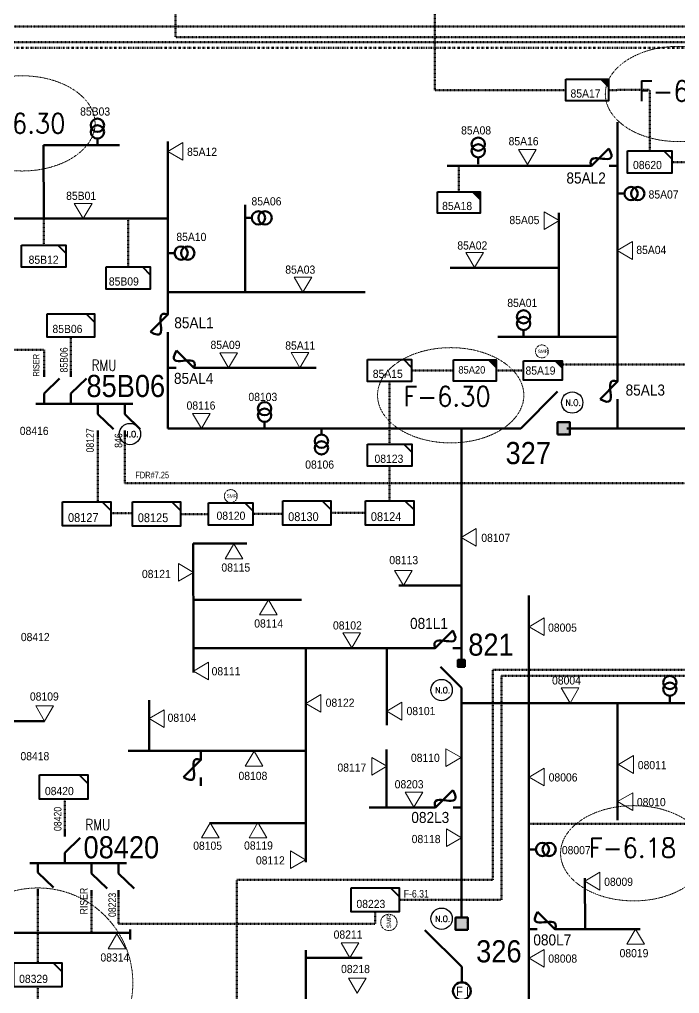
# Model space of a CAD drawing. Header units: metres. Extents: x 65984 to 144644, y -19036 to 23726.
# Drawn here: x 122772.6 to 123070.7, y 20454.6 to 20894.4 of the extents above; entities that cross this region are included whole.
import ezdxf
from ezdxf.enums import TextEntityAlignment as Align

# ---------------------------------------------------------------- set-up
doc = ezdxf.new("R2010")
doc.units = ezdxf.units.M
doc.header["$MEASUREMENT"] = 0
doc.linetypes.add('DGN Style 3', pattern=[0.013877, 0, -0.013877])
doc.linetypes.add('DGN Style 6', pattern=[1.9, 0.7, -0.4, 0, -0.4, 0, -0.4])
doc.layers.get('0').update_dxf_attribs({"color": 95, "lineweight": 40})
for name, color, linetype, lineweight in [('ABS', 7, 'Continuous', 40), ('ABS NUMBER', 112, 'Continuous', 30), ('d_eos', 111, 'Continuous', 40), ('d_eos no', 121, 'Continuous', 40), ('d_fco', 5, 'Continuous', 40), ('d_fco text', 95, 'Continuous', 40), ('d_oh branch', 94, 'Continuous', 40), ('d_switch', 95, 'Continuous', 40), ('d_tf', 1, 'Continuous', 40), ('d_tf no', 6, 'Continuous', 40), ('d_tf_200', 1, 'Continuous', 40), ('d_ug cable', 95, 'Continuous', 40), ('d_unit sub', 7, 'Continuous', 40), ('EARTH FAULT INDICATOR', 95, 'Continuous', 40), ('fedr no', 95, 'Continuous', 40), ('Level 37', 7, 'Continuous', 0), ('O H MAIN FEEDER', 4, 'Continuous', 100), ('SW N O', 114, 'Continuous', 30)]:
    doc.layers.add(name, color=color, linetype=linetype, lineweight=lineweight)
doc.styles.add('NASKHF', font='naskhf.shx', dxfattribs={"height": 8})
doc.styles.add('Style-Andalus', font='andlso.ttf')
doc.styles.add('Style-Arial', font='arial.ttf')
doc.styles.add('Style-ENGINEERING', font='ENGINEERING.shx')
doc.styles.add('Style-msdefault', font='msdefault.shx')
doc.styles.add('Style-STANDARD', font='STANDARD.shx')

# ---------------------------------------------------------------- blocks, each defined once
blk = doc.blocks.new('FUSE01')
at = {"color": 0, "linetype": 'ByBlock', "lineweight": -2}
blk.add_line((0, -17.15), (0, -22.55), dxfattribs=at)
at = {"color": 0, "linetype": 'ByBlock', "lineweight": -2, "flags": 128}
blk.add_lwpolyline([(0, 0.05), (0, -5.75), (-11.2, -16.95)], dxfattribs=at)
at = {"color": 0, "linetype": 'ByBlock', "lineweight": -2}
blk.add_open_spline([(-11.2, -16.95), (3.4, -25.35), (-11.6, -1.35), (0, -5.75)], degree=3, dxfattribs=at)
blk = doc.blocks.new('TFU_67')
at = {"layer": 'd_tf_200', "color": 251, "linetype": 'Continuous', "lineweight": 53}
blk.add_line((0, 10), (0, 0), dxfattribs=at)
for centre in [(0, 30), (0, 20)]:
    blk.add_circle(centre, 10, dxfattribs=at)
blk = doc.blocks.new('TF_8')
at = {"color": 0, "linetype": 'ByBlock', "lineweight": -2}
blk.add_line((6.3, 4.95), (9.9, 1.35), dxfattribs=at)
blk.add_3dface([(-10.1, 4.95), (9.9, 4.95), (9.9, -5.05), (-10.1, -5.05)], dxfattribs=at)
blk = doc.blocks.new('TFU_31')
at = {"layer": 'd_tf_200', "color": 18, "linetype": 'Continuous', "lineweight": 53}
blk.add_line((0, 10), (0, 0), dxfattribs=at)
at = {"layer": 'd_tf_200', "color": 18, "linetype": 'Continuous', "lineweight": 53, "extrusion": (0, 0, -1)}
for centre in [(0, 30), (0, 20)]:
    blk.add_circle(centre, 10, dxfattribs=at)
blk = doc.blocks.new('ABS2_1_1')
at = {"color": 0, "linetype": 'ByBlock', "lineweight": -2, "ltscale": 500}
for q in [(-29900, 43500), (0, 0)]:
    blk.add_line((0, 13600), q, dxfattribs=at)
at = {"color": 0, "linetype": 'ByBlock', "lineweight": -2, "ltscale": 500, "flags": 128}
for points in [[(5000, 43600), (-5000, 43600), (-5000, 53600), (5000, 53600)], [(3791, 49653), (3791, 49653), (3791, 49653)]]:
    blk.add_lwpolyline(points, close=True, dxfattribs=at)
at = {"color": 0, "linetype": 'ByBlock', "lineweight": -2, "ltscale": 500}
for points in [[(5000, 43600), (-5000, 43600), (5000, 53600), (-5000, 53600)], [(3791, 49653), (3791, 49653), (3791, 49653)]]:
    blk.add_solid(points, dxfattribs=at)
blk = doc.blocks.new('TFU_12')
at = {"layer": 'd_tf_200', "color": 5, "linetype": 'Continuous', "lineweight": 53}
blk.add_line((0, 10), (0, 0), dxfattribs=at)
for centre in [(0, 30), (0, 20)]:
    blk.add_circle(centre, 10, dxfattribs=at)
blk = doc.blocks.new('*U908')
at = {"layer": 'EARTH FAULT INDICATOR', "color": 7, "linetype": 'Continuous', "lineweight": 100}
blk.add_circle((0.02, 0.13), 4, dxfattribs=at)
at = {"layer": 'EARTH FAULT INDICATOR', "color": 7, "lineweight": 140, "style": 'Style-Andalus', "width": 0.9}
blk.add_text('F I', height=4.234, dxfattribs=at).set_placement((-2.61, 2.11), align=Align.TOP_LEFT)
blk = doc.blocks.new('exist.us-1000kva')
at = {"color": 0, "linetype": 'ByBlock', "lineweight": -2, "flags": 128}
blk.add_lwpolyline([(39.99, 12.92), (32.8, 20), (40, 20)], close=True, dxfattribs=at)
at = {"color": 0, "linetype": 'ByBlock', "lineweight": -2, "extrusion": (0, 0, -1)}
blk.add_solid([(-39.99, 12.92), (-32.8, 20), (-40, 20)], dxfattribs=at)
at = {"color": 0, "linetype": 'ByBlock', "lineweight": -2, "xscale": 2, "yscale": 2}
blk.add_blockref('TF_8', (20.2, 10.1), dxfattribs=at)
blk = doc.blocks.new('*U935')
at = {"layer": 'SW N O', "color": 5}
blk.add_circle((0, 0), 16.8, dxfattribs=at)
at = {"layer": 'SW N O', "color": 5, "style": 'Style-STANDARD'}
blk.add_text('N.O.', height=9.6, dxfattribs=at).set_placement((1.7, -0.2), align=Align.MIDDLE_CENTER)
blk = doc.blocks.new('*U974')
at = {"layer": 'SW N O', "color": 3, "ltscale": 0.498271}
blk.add_circle((0, 0), 16.8, dxfattribs=at)
at = {"layer": 'SW N O', "color": 3, "style": 'Style-STANDARD'}
blk.add_text('N.O.', height=9.6, dxfattribs=at).set_placement((1.7, -0.2), align=Align.MIDDLE_CENTER)
blk = doc.blocks.new('*U894')
at = {"layer": 'SW N O', "color": 7}
blk.add_circle((0, 0), 16.8, dxfattribs=at)
at = {"layer": 'SW N O', "color": 7, "style": 'Style-STANDARD'}
blk.add_text('N.O.', height=9.6, dxfattribs=at).set_placement((1.7, -0.2), align=Align.MIDDLE_CENTER)
blk = doc.blocks.new('*U969')
at = {"layer": 'SW N O', "color": 3, "ltscale": 0.426762}
blk.add_circle((0, 0), 16.8, dxfattribs=at)
at = {"layer": 'SW N O', "color": 3, "style": 'Style-STANDARD'}
blk.add_text('N.O.', height=9.6, dxfattribs=at).set_placement((1.7, -0.2), align=Align.MIDDLE_CENTER)
blk = doc.blocks.new('TRA1_433')
at = {"layer": 'd_tf', "color": 6, "linetype": 'Continuous', "lineweight": 0, "ltscale": 0.000374116, "flags": 128}
blk.add_lwpolyline([(10, -17), (0, 0), (-10, -17)], close=True, dxfattribs=at)
blk = doc.blocks.new('TRA1_432')
at = {"layer": 'd_tf', "color": 6, "linetype": 'Continuous', "lineweight": 0, "ltscale": 0.000374116, "xscale": 1.000046564039523, "yscale": 1.000046564039523, "zscale": 1.000046564039523, "rotation": 180}
blk.add_blockref('TRA1_433', (0, 0), dxfattribs=at)
blk = doc.blocks.new('TRA1_441')
at = {"layer": 'd_tf', "color": 18, "linetype": 'Continuous', "lineweight": 0, "ltscale": 0.000374116, "flags": 128}
blk.add_lwpolyline([(10, -17), (0, 0), (-10, -17)], close=True, dxfattribs=at)
blk = doc.blocks.new('TRA1_440')
at = {"layer": 'd_tf', "color": 18, "linetype": 'Continuous', "lineweight": 0, "ltscale": 0.000374116, "xscale": 1.000046564039523, "yscale": 1.000046564039523, "zscale": 1.000046564039523, "rotation": 180}
blk.add_blockref('TRA1_441', (0, 0), dxfattribs=at)
blk = doc.blocks.new('TRA1_445')
at = {"layer": 'd_tf', "color": 7, "linetype": 'Continuous', "lineweight": 0, "ltscale": 0.000374116, "flags": 128}
blk.add_lwpolyline([(9.9, -17), (-0.1, 0), (-10.1, -17)], close=True, dxfattribs=at)
blk = doc.blocks.new('TRA1_444')
at = {"layer": 'd_tf', "color": 7, "linetype": 'Continuous', "lineweight": 0, "ltscale": 0.000374116, "xscale": 1.000046564039523, "yscale": 1.000046564039523, "zscale": 1.000046564039523, "rotation": 180}
blk.add_blockref('TRA1_445', (0, 0), dxfattribs=at)
blk = doc.blocks.new('TRA1_447')
at = {"layer": 'd_tf', "color": 5, "linetype": 'Continuous', "lineweight": 0, "ltscale": 0.000374116, "flags": 128}
blk.add_lwpolyline([(10, -17), (0, 0), (-10, -17)], close=True, dxfattribs=at)
blk = doc.blocks.new('TRA1_446')
at = {"layer": 'd_tf', "color": 5, "linetype": 'Continuous', "lineweight": 0, "ltscale": 0.000374116, "xscale": 1.000046564039523, "yscale": 1.000046564039523, "zscale": 1.000046564039523, "rotation": 180}
blk.add_blockref('TRA1_447', (0, 0), dxfattribs=at)
blk = doc.blocks.new('TRA1_449')
at = {"layer": 'd_tf', "color": 5, "linetype": 'Continuous', "lineweight": 0, "ltscale": 0.000374116, "extrusion": (0, 0, -1), "flags": 128}
blk.add_lwpolyline([(-10, -17), (0, 0), (10, -17)], close=True, dxfattribs=at)
blk = doc.blocks.new('TRA1_448')
at = {"layer": 'd_tf', "color": 5, "linetype": 'Continuous', "lineweight": 0, "ltscale": 0.000374116, "xscale": 1.000046564039525, "yscale": 1.000046564039525, "zscale": 1.000046564039525, "rotation": 180}
blk.add_blockref('TRA1_449', (0, 0), dxfattribs=at)
blk = doc.blocks.new('TRA1_451')
at = {"layer": 'd_tf', "color": 5, "linetype": 'Continuous', "lineweight": 0, "ltscale": 0.000374116, "flags": 128}
blk.add_lwpolyline([(10, -17), (0, 0), (-10, -17)], close=True, dxfattribs=at)
blk = doc.blocks.new('TRA1_450')
at = {"layer": 'd_tf', "color": 5, "linetype": 'Continuous', "lineweight": 0, "ltscale": 0.000374116, "xscale": 1.000046564039523, "yscale": 1.000046564039523, "zscale": 1.000046564039523, "rotation": 180}
blk.add_blockref('TRA1_451', (0, 0), dxfattribs=at)
blk = doc.blocks.new('TRA1_453')
at = {"layer": 'd_tf', "color": 5, "linetype": 'Continuous', "lineweight": 0, "ltscale": 0.000378492, "flags": 128}
blk.add_lwpolyline([(10, -17), (0, 0), (-10, -17)], close=True, dxfattribs=at)
blk = doc.blocks.new('TRA1_452')
at = {"layer": 'd_tf', "color": 5, "linetype": 'Continuous', "lineweight": 0, "ltscale": 0.000378492, "xscale": 1.000046564039524, "yscale": 1.000046564039524, "zscale": 1.000046564039524, "rotation": 180}
blk.add_blockref('TRA1_453', (0, 0), dxfattribs=at)
blk = doc.blocks.new('*U2007')
at = {"layer": 'd_unit sub', "color": 5, "linetype": 'Continuous', "lineweight": 40, "flags": 128}
blk.add_lwpolyline([(6.41, 5), (10.01, 5), (10.01, 1.4)], close=True, dxfattribs=at)
at = {"layer": 'd_unit sub', "color": 5, "linetype": 'Continuous', "lineweight": 40, "xscale": 0.999671859597321, "yscale": 0.999671859597321, "zscale": 0.2499179648993302, "rotation": 359.9999999999999}
blk.add_blockref('TF_8', (0.11, 0.05), dxfattribs=at)
blk = doc.blocks.new('TRA1_503')
at = {"layer": 'd_tf', "color": 251, "linetype": 'Continuous', "lineweight": 0, "ltscale": 0.000355616, "flags": 128}
blk.add_lwpolyline([(10, -17), (0, 0), (-10, -17)], close=True, dxfattribs=at)
blk = doc.blocks.new('TRA1_502')
at = {"layer": 'd_tf', "color": 251, "linetype": 'Continuous', "lineweight": 0, "ltscale": 0.000355616, "xscale": 1.000046564039523, "yscale": 1.000046564039523, "zscale": 1.000046564039523, "rotation": 180}
blk.add_blockref('TRA1_503', (0, 0), dxfattribs=at)
blk = doc.blocks.new('*U2062')
at = {"layer": 'd_unit sub', "color": 6, "linetype": 'Continuous', "lineweight": 40, "flags": 128}
blk.add_lwpolyline([(6.41, 5), (10.01, 5), (10.01, 1.4)], close=True, dxfattribs=at)
at = {"layer": 'd_unit sub', "color": 6, "linetype": 'Continuous', "lineweight": 40, "xscale": 0.9996718595973209, "yscale": 0.9996718595973209, "zscale": 0.2295739938627967, "rotation": 359.9999999999999}
blk.add_blockref('TF_8', (0.11, 0.05), dxfattribs=at)
blk = doc.blocks.new('*U2167')
at = {"layer": 'd_unit sub', "color": 5, "linetype": 'Continuous', "lineweight": 40, "flags": 128}
blk.add_lwpolyline([(6.41, 5), (10.01, 5), (10.01, 1.4)], close=True, dxfattribs=at)
at = {"layer": 'd_unit sub', "color": 5, "linetype": 'Continuous', "lineweight": 40, "xscale": 0.9996718595973209, "yscale": 0.9996718595973209, "zscale": 0.2295739938627967, "rotation": 359.9999999999999}
blk.add_blockref('TF_8', (0.11, 0.05), dxfattribs=at)

msp = doc.modelspace()

# ---------------------------------------------------------------- linework, layer by layer
at = {"layer": 'd_eos', "color": 5, "linetype": 'Continuous', "lineweight": 211, "ltscale": 0.638341}
for p, q in [((122783.71, 20732.97), (122783.71, 20735.79)), ((122795.85, 20732.97), (122795.85, 20735.79)), ((122783.71, 20725.52), (122790.71, 20732.32)), ((122795.85, 20725.52), (122802.86, 20732.32)), ((122783.71, 20720.87), (122783.71, 20725.52)), ((122795.85, 20720.87), (122795.85, 20725.52)), ((122823.73, 20720.88), (122780.06, 20720.87))]:
    msp.add_line(p, q, dxfattribs=at)
at = {"layer": 'd_eos', "color": 7, "linetype": 'Continuous', "lineweight": 211, "ltscale": 0.638341}
for p, q in [((122808, 20720.88), (122808, 20716.23)), ((122820.14, 20720.88), (122820.14, 20716.23)), ((122808, 20716.23), (122815, 20709.43)), ((122820.14, 20716.23), (122827.14, 20709.43)), ((122808, 20708.78), (122808, 20705.96)), ((122820.14, 20708.78), (122820.14, 20705.96))]:
    msp.add_line(p, q, dxfattribs=at)
at = {"layer": 'd_eos', "color": 6, "linetype": 'Continuous', "lineweight": 211, "ltscale": 0.638341}
for p, q in [((122793.04, 20525.49), (122793.04, 20528.31)), ((122793.04, 20518.04), (122800.04, 20524.84)), ((122793.04, 20513.39), (122793.04, 20518.04)), ((122820.92, 20513.4), (122777.24, 20513.39)), ((122780.89, 20513.91), (122780.89, 20509.26)), ((122805.18, 20513.4), (122805.18, 20508.75)), ((122817.33, 20513.4), (122817.33, 20508.75)), ((122780.89, 20509.26), (122787.9, 20502.46)), ((122805.18, 20508.75), (122812.19, 20501.95)), ((122817.33, 20508.75), (122824.33, 20501.95)), ((122780.89, 20501.81), (122780.89, 20498.99)), ((122805.18, 20501.3), (122805.18, 20498.48)), ((122817.33, 20501.3), (122817.33, 20498.48))]:
    msp.add_line(p, q, dxfattribs=at)
at = {"layer": 'd_oh branch', "color": 251, "linetype": 'Continuous', "lineweight": 100}
for p, q in [((123042.65, 20734.92), (123042.62, 20848.08)), ((123026.81, 20828.37), (122965.76, 20828.37)), ((123016.16, 20751.08), (123016.16, 20807.03)), ((123016.14, 20782.3), (122967.06, 20782.3)), ((123042.65, 20751.09), (122988.65, 20751.09)), ((123042.65, 20719.1), (123042.65, 20709.77))]:
    msp.add_line(p, q, dxfattribs=at)
at = {"layer": 'd_oh branch', "color": 5, "linetype": 'Continuous', "lineweight": 100}
for p, q in [((122839.58, 20804.49), (122839.58, 20839.24)), ((122783.53, 20804.38), (122783.51, 20837.61)), ((122783.51, 20837.61), (122817.82, 20837.61)), ((122874.49, 20771.29), (122874.49, 20810.73)), ((122839.62, 20771.29), (122928.78, 20771.29)), ((122851.67, 20737.1), (122906.54, 20737.13)), ((122839.66, 20709.67), (122972.14, 20709.67)), ((122851.13, 20610.54), (122851.1, 20657.83)), ((122851.1, 20657.83), (122875.29, 20657.83)), ((122972.1, 20638.85), (122943.86, 20638.85)), ((122851.13, 20632.33), (122899.97, 20632.38)), ((122956.32, 20610.59), (122851.13, 20610.56)), ((122851.13, 20610.54), (122851.13, 20599.57)), ((122901.94, 20610.69), (122901.94, 20513.96)), ((122938.47, 20610.39), (122938.49, 20575.75)), ((122831.18, 20586.98), (122831.18, 20564.1)), ((122901.95, 20564.18), (122821.67, 20564.13)), ((122901.95, 20531.55), (122858.42, 20531.55))]:
    msp.add_line(p, q, dxfattribs=at)
at = {"layer": 'd_oh branch', "color": 18, "linetype": 'Continuous', "lineweight": 100}
for p, q in [((123002.63, 20634.32), (123002.63, 20585.72)), ((123123.42, 20585.72), (123016.42, 20585.72)), ((123042.69, 20585.77), (123042.71, 20532.81)), ((122938.35, 20538.6), (122938.34, 20564.81)), ((122959.19, 20538.62), (122930.5, 20538.6)), ((123002.63, 20527.93), (123002.63, 20305.9)), ((123027.99, 20483.62), (123027.96, 20506.66)), ((123016.45, 20483.61), (123052.94, 20483.64))]:
    msp.add_line(p, q, dxfattribs=at)
at = {"layer": 'd_oh branch', "color": 6, "linetype": 'Continuous', "lineweight": 100}
msp.add_line((122764.12, 20577.6), (122783.96, 20577.61), dxfattribs=at)
at = {"layer": 'd_oh branch', "color": 7, "linetype": 'Continuous', "lineweight": 100}
for p, q in [((122901.94, 20474.09), (122901.94, 20369.38)), ((122901.94, 20470.65), (122927.35, 20470.65))]:
    msp.add_line(p, q, dxfattribs=at)
at = {"layer": 'd_ug cable', "color": 191, "linetype": 'DGN Style 3', "lineweight": 100}
msp.add_line((123067.21, 20830.02), (123082.1, 20830.02), dxfattribs=at)
at = {"layer": 'd_ug cable', "color": 251, "linetype": 'DGN Style 3', "lineweight": 100}
msp.add_line((122970.98, 20828.37), (122970.98, 20816.62), dxfattribs=at)
at = {"layer": 'd_ug cable', "color": 5, "linetype": 'DGN Style 3', "lineweight": 100}
for p, q in [((122783.54, 20792.51), (122783.53, 20804.38)), ((122821.69, 20782.66), (122821.68, 20804.5)), ((122795.85, 20735.79), (122795.85, 20750.87)), ((122949.71, 20735.88), (122968.54, 20735.88)), ((123000.28, 20735.87), (122987.9, 20735.88)), ((122939.73, 20702.63), (122939.71, 20730.88)), ((122808, 20705.96), (122808, 20676.59)), ((122939.73, 20677), (122939.72, 20692.63)), ((122823.61, 20671.54), (122814.15, 20671.54)), ((122928.84, 20671.56), (122913.27, 20671.56)), ((122857.93, 20671.1), (122845.37, 20671.1))]:
    msp.add_line(p, q, dxfattribs=at)
at = {"layer": 'd_ug cable', "color": 6, "linetype": 'DGN Style 3', "lineweight": 100}
for p, q in [((122793.04, 20528.31), (122793.04, 20542.39)), ((122780.89, 20498.99), (122780.89, 20468.46)), ((122805.18, 20498.48), (122805.18, 20482.02)), ((122780.89, 20457.58), (122780.89, 20443.76))]:
    msp.add_line(p, q, dxfattribs=at)
at = {"layer": 'd_ug cable', "color": 191, "linetype": 'DGN Style 3', "lineweight": 106, "flags": 128}
msp.add_lwpolyline([(122843, 20977.07), (122843, 20886.44), (123313.93, 20886.44), (123313.93, 20785.95), (123366.35, 20785.95), (123366.35, 20690.87)], dxfattribs=at)
at = {"layer": 'd_ug cable', "color": 57, "linetype": 'DGN Style 3', "lineweight": 106, "true_color": 0x7d8a21, "flags": 128}
msp.add_lwpolyline([(122567.55, 20936.85), (122626.04, 20936.85), (122626.04, 20884.12), (123227.81, 20884.12), (123227.81, 20861.61)], dxfattribs=at)
at = {"layer": 'd_ug cable', "color": 191, "linetype": 'DGN Style 3', "lineweight": 100, "flags": 128}
for points in [[(122960.12, 20925.17), (122960.14, 20862.55), (123019.27, 20862.55)], [(123057.21, 20835.02), (123057.21, 20862.56), (123038.64, 20862.55)]]:
    msp.add_lwpolyline(points, dxfattribs=at)
at = {"layer": 'd_ug cable', "color": 251, "linetype": 'DGN Style 3', "lineweight": 106, "flags": 128}
msp.add_lwpolyline([(123427.66, 20857.89), (123396.09, 20857.89), (123396.09, 20891.19), (122622.69, 20891.19), (122622.69, 20523.48), (122578.11, 20523.48)], dxfattribs=at)
at = {"layer": 'd_ug cable', "color": 30, "linetype": 'DGN Style 6', "lineweight": 140, "flags": 128}
msp.add_lwpolyline([(123252.93, 20850.13), (123252.93, 20881.56), (122561.12, 20881.56), (122561.12, 20868.11)], dxfattribs=at)
at = {"layer": 'd_ug cable', "color": 7, "linetype": 'DGN Style 3', "lineweight": 100, "flags": 128}
msp.add_lwpolyline([(122870.82, 20447.7), (122870.82, 20505.92), (122986.43, 20505.92), (122986.43, 20600.69), (123192.05, 20600.69), (123192.05, 20772.44), (123192.06, 20772.44), (123192.06, 20772.7), (123545.37, 20772.7), (123545.37, 20815.77), (123641.6, 20815.77), (123641.6, 20877.57)], dxfattribs=at)
at = {"layer": 'd_ug cable', "color": 5, "linetype": 'DGN Style 3', "lineweight": 100, "flags": 128}
for points in [[(123017.7, 20738.68), (123195.95, 20738.42), (123195.95, 20769.92), (123376.06, 20769.92), (123376.06, 20769.92), (123649.51, 20769.92), (123649.51, 20777.41)], [(122746.95, 20745.19), (122783.71, 20745.22), (122783.71, 20735.79)], [(122820.14, 20705.96), (122820.14, 20685.06), (123172.2, 20685.06), (123172.2, 20693.74), (123444.98, 20693.74), (123444.98, 20686.14)], [(122891.51, 20671.12), (122877.93, 20671.1)]]:
    msp.add_lwpolyline(points, dxfattribs=at)
at = {"layer": 'd_ug cable', "color": 6, "linetype": 'DGN Style 3', "lineweight": 100, "flags": 128}
for points in [[(122944.1, 20496.84), (122990.27, 20496.84), (122990.27, 20598.03), (123211.27, 20598.03), (123211.27, 20730.87), (123211.27, 20730.87), (123211.27, 20763.35), (123692.55, 20763.35), (123692.55, 20776.77)], [(122817.33, 20498.61), (122817.33, 20486.05), (122933.22, 20486.05), (122933.22, 20491.4)]]:
    msp.add_lwpolyline(points, dxfattribs=at)
at = {"layer": 'd_ug cable', "color": 18, "linetype": 'DGN Style 3', "lineweight": 100, "flags": 128}
msp.add_lwpolyline([(123081.6, 20513.71), (123081.6, 20531.17), (123002.63, 20531.17)], dxfattribs=at)
at = {"layer": 'd_ug cable', "color": 1, "linetype": 'DGN Style 3', "lineweight": 13}
for centre in [(123008.52, 20744.52), (122868.04, 20679.19)]:
    msp.add_circle(centre, 2.92, dxfattribs=at)
at = {"layer": 'd_ug cable', "color": 2, "linetype": 'DGN Style 3', "lineweight": 13}
for centre, radius in [((122780.89, 20459.35), 42.9), ((122939.41, 20486.67), 3.69)]:
    msp.add_circle(centre, radius, dxfattribs=at)
at = {"layer": 'fedr no', "color": 82, "linetype": 'DGN Style 3', "lineweight": 13, "true_color": 0x1dc70e}
for centre in [(123070.18, 20860.76), (122967.33, 20724.71), (123049.98, 20517.91)]:
    msp.add_ellipse(centre, major_axis=(33.02, 0), ratio=0.651175, dxfattribs=at)
at = {"layer": 'fedr no', "color": 5, "linetype": 'DGN Style 3', "lineweight": 13}
msp.add_ellipse((122773.71, 20847.47), major_axis=(33.02, 0), ratio=0.651175, dxfattribs=at)
at = {"layer": 'O H MAIN FEEDER', "color": 5, "lineweight": 211, "ltscale": 0.426762}
for p, q in [((122772.85, 20804.5), (122839.58, 20804.51)), ((122839.59, 20765.26), (122839.58, 20804.51)), ((122839.66, 20709.67), (122839.62, 20749.42)), ((122972.14, 20709.76), (122993.24, 20709.76)), ((122972.14, 20605.25), (122972.14, 20709.76))]:
    msp.add_line(p, q, dxfattribs=at)
at = {"layer": 'O H MAIN FEEDER', "color": 251, "lineweight": 211, "ltscale": 0.426762}
msp.add_line((123019.82, 20709.76), (123120.83, 20709.76), dxfattribs=at)
at = {"layer": 'O H MAIN FEEDER', "color": 18, "lineweight": 211, "ltscale": 0.426762}
for p, q in [((122972.14, 20488.85), (122972.14, 20588.33)), ((123016.42, 20585.72), (122972.14, 20585.72)), ((123002.63, 20585.72), (123002.63, 20527.93))]:
    msp.add_line(p, q, dxfattribs=at)
at = {"layer": 'O H MAIN FEEDER', "color": 6, "lineweight": 158, "ltscale": 0.819941}
msp.add_line((122822.55, 20479), (122822.55, 20483.45), dxfattribs=at)
at = {"layer": 'O H MAIN FEEDER', "color": 6, "lineweight": 211, "ltscale": 0.426762}
msp.add_line((122649.61, 20482.02), (122822.55, 20482.02), dxfattribs=at)

# ---------------------------------------------------------------- block references
at = {"layer": 'ABS', "color": 191, "linetype": 'Continuous', "lineweight": 211, "ltscale": 0.829472, "xscale": 0.000555747191877611, "yscale": 0.000555747191877611, "zscale": 0.0003680335276451397, "rotation": 269.9999999999997}
msp.add_blockref('ABS2_1_1', (122991.4, 20709.76), dxfattribs=at)
at = {"layer": 'ABS', "color": 5, "linetype": 'Continuous', "lineweight": 211, "ltscale": 0.590464, "xscale": 0.0003155434950500289, "yscale": 0.0003155434950500289, "zscale": 0.0003680335276451397, "rotation": 359.9999999999998}
msp.add_blockref('ABS2_1_1', (122972.14, 20588.33), dxfattribs=at)
at = {"layer": 'ABS', "color": 7, "linetype": 'Continuous', "lineweight": 211, "ltscale": 0.829472, "xscale": 0.000555747191877611, "yscale": 0.000555747191877611, "zscale": 0.0003680335276451397, "rotation": 359.9999999999998}
msp.add_blockref('ABS2_1_1', (122972.29, 20459.07), dxfattribs=at)
at = {"layer": 'd_fco', "color": 251, "linetype": 'Continuous', "lineweight": 100, "xscale": 0.7, "zscale": 0.2499179648993302}
for p, yscale, rotation in [((123026.84, 20828.37), -0.7, 270), ((123042.65, 20734.89), 0.7, 359.9999999999999)]:
    msp.add_blockref('FUSE01', p, dxfattribs=dict(at, yscale=yscale, rotation=rotation))
at = {"layer": 'd_fco', "color": 5, "linetype": 'Continuous', "lineweight": 100, "xscale": 0.7, "zscale": 0.2499179648993302}
for p, yscale, rotation in [((122772.82, 20804.5), 0.7, 269.9999999999999), ((122839.62, 20765.21), 0.7, 359.9999999999999), ((122855.42, 20737.11), 0.7, 269.9999999999999), ((122956.36, 20610.59), -0.7, 270)]:
    msp.add_blockref('FUSE01', p, dxfattribs=dict(at, yscale=yscale, rotation=rotation))
at = {"layer": 'd_fco', "color": 5, "linetype": 'Continuous', "lineweight": 100, "xscale": 0.7, "yscale": 0.7, "zscale": 0.1737268072174124}
msp.add_blockref('FUSE01', (122854.51, 20564.12), dxfattribs=at)
at = {"layer": 'd_fco', "color": 18, "linetype": 'Continuous', "lineweight": 100, "xscale": 0.7, "zscale": 0.2499179648993302}
for p, yscale, rotation in [((122956.43, 20538.63), -0.7, 270), ((123018.42, 20483.6), 0.7, 269.9999999999999)]:
    msp.add_blockref('FUSE01', p, dxfattribs=dict(at, yscale=yscale, rotation=rotation))
at = {"layer": 'd_tf', "color": 5, "linetype": 'Continuous', "lineweight": 0, "ltscale": 0.000374116, "xscale": 0.4, "yscale": 0.4, "zscale": 0.4}
for name, p, rotation in [('TRA1_450', (122839.55, 20834.81), 270), ('TRA1_450', (122801.36, 20804.46), 359.9999999999999), ('TRA1_450', (122867.03, 20737.12), 359.9999999999999), ('TRA1_450', (122899.23, 20737.15), 359.9999999999999), ('TRA1_446', (122972.1, 20660.55), 270), ('TRA1_446', (122869.43, 20657.63), 180), ('TRA1_450', (122851.21, 20644.73), 89.99999999999997), ('TRA1_446', (122945.96, 20638.85), 359.9999999999999), ('TRA1_446', (122885.02, 20632.36), 180), ('TRA1_446', (122922.62, 20610.62), 359.9999999999999), ('TRA1_446', (122851.18, 20600.19), 270), ('TRA1_446', (122901.95, 20585.58), 270), ('TRA1_446', (122938.54, 20582.08), 270), ('TRA1_446', (122831.16, 20578.74), 270), ('TRA1_446', (122878.55, 20564), 180), ('TRA1_446', (122880.27, 20531.75), 180), ('TRA1_450', (122901.77, 20514.99), 89.99999999999997)]:
    msp.add_blockref(name, p, dxfattribs=dict(at, rotation=rotation))
at = {"layer": 'd_tf', "color": 251, "linetype": 'Continuous', "lineweight": 0, "ltscale": 0.000355616, "xscale": 0.4, "yscale": 0.4, "zscale": 0.4}
for p, rotation in [((123001.98, 20828.87), 359.9999999999999), ((123042.58, 20790.09), 270), ((122978.12, 20782.34), 359.9999999999999)]:
    msp.add_blockref('TRA1_502', p, dxfattribs=dict(at, rotation=rotation))
at = {"layer": 'd_tf', "color": 251, "linetype": 'Continuous', "lineweight": 0, "ltscale": 0.000355616, "extrusion": (0, 0, -1), "xscale": 0.4, "yscale": 0.4, "zscale": 0.4, "rotation": 270}
msp.add_blockref('TRA1_502', (-123016.36, 20803.59), dxfattribs=at)
at = {"layer": 'd_tf', "color": 5, "linetype": 'Continuous', "lineweight": 0, "ltscale": 0.000378492, "xscale": 0.4, "yscale": 0.4, "zscale": 0.4, "rotation": 359.9999999999999}
msp.add_blockref('TRA1_452', (122900.61, 20771.27), dxfattribs=at)
at = {"layer": 'd_tf', "color": 5, "linetype": 'Continuous', "lineweight": 0, "ltscale": 0.000374116, "extrusion": (0, 0, -1), "xscale": 0.4, "yscale": 0.4, "zscale": 0.4}
msp.add_blockref('TRA1_450', (-122854.79, 20709.72), dxfattribs=at)
at = {"layer": 'd_tf', "color": 18, "linetype": 'Continuous', "lineweight": 0, "ltscale": 0.000374116, "xscale": 0.4, "yscale": 0.4, "zscale": 0.4}
for p, rotation in [((123002.74, 20620.21), 270), ((123021.24, 20585.74), 359.9999999999999), ((122972, 20561.12), 89.99999999999997), ((123043.06, 20557.99), 270), ((122938.48, 20557.18), 89.99999999999997), ((123002.72, 20552.34), 270), ((122950.73, 20538.68), 359.9999999999999), ((122972.22, 20524.92), 89.99999999999997), ((123027.95, 20505.31), 270), ((123050.8, 20483.65), 180), ((123002.72, 20470.47), 270)]:
    msp.add_blockref('TRA1_440', p, dxfattribs=dict(at, rotation=rotation))
at = {"layer": 'd_tf', "color": 6, "linetype": 'Continuous', "lineweight": 0, "ltscale": 0.000374116, "xscale": 0.4, "yscale": 0.4, "zscale": 0.4}
for p, rotation in [((122783.94, 20577.61), 359.9999999999999), ((122816.61, 20481.54), 180)]:
    msp.add_blockref('TRA1_432', p, dxfattribs=dict(at, rotation=rotation))
at = {"layer": 'd_tf', "color": 18, "linetype": 'Continuous', "lineweight": 0, "ltscale": 0.000374116, "extrusion": (0, 0, -1), "xscale": 0.4, "yscale": 0.4, "zscale": 0.4, "rotation": 90.0000000000001}
msp.add_blockref('TRA1_440', (-123042.73, 20541.22), dxfattribs=at)
at = {"layer": 'd_tf', "color": 5, "linetype": 'Continuous', "lineweight": 0, "ltscale": 0.000374116, "extrusion": (0, 0, -1), "xscale": 0.4000000000000001, "yscale": 0.4000000000000001, "zscale": 0.4000000000000001, "rotation": 179.922}
msp.add_blockref('TRA1_448', (-122858.79, 20531.62), dxfattribs=at)
at = {"layer": 'd_tf', "color": 7, "linetype": 'Continuous', "lineweight": 0, "ltscale": 0.000374116, "extrusion": (0, 0, -1), "xscale": 0.4, "yscale": 0.4, "zscale": 0.4}
msp.add_blockref('TRA1_444', (-122921.89, 20470.66), dxfattribs=at)
at = {"layer": 'd_tf', "color": 7, "linetype": 'Continuous', "lineweight": 0, "ltscale": 0.000374116, "xscale": 0.4, "yscale": 0.4, "zscale": 0.4, "rotation": 359.9999999999999}
msp.add_blockref('TRA1_444', (122925.11, 20454.69), dxfattribs=at)
at = {"layer": 'd_tf_200', "color": 5, "linetype": 'Continuous', "lineweight": 53, "xscale": 0.3, "yscale": 0.3, "zscale": 0.3}
for p, rotation in [((122807.78, 20837.61), 359.9999999999999), ((122874.49, 20804.8), 269.9999999999999), ((122839.6, 20788.94), 269.9999999999999), ((122883.3, 20709.67), 359.9999999999999), ((122908.97, 20709.96), 179.9999999999999)]:
    msp.add_blockref('TFU_12', p, dxfattribs=dict(at, rotation=rotation))
at = {"layer": 'd_tf_200', "color": 251, "linetype": 'Continuous', "lineweight": 53}
for p, xscale, yscale, zscale, rotation in [((122979.79, 20829.1), 0.3, 0.3, 0.3, 359.9999999999999), ((123042.8, 20815.76), 0.2999999999999999, 0.2999999999999999, 0.2999999999999999, 269.9999999999999), ((123000.27, 20751.13), 0.3, 0.3, 0.3, 359.9999999999999)]:
    msp.add_blockref('TFU_67', p, dxfattribs=dict(at, xscale=xscale, yscale=yscale, zscale=zscale, rotation=rotation))
at = {"layer": 'd_tf_200', "color": 18, "linetype": 'Continuous', "lineweight": 53}
for p, xscale, yscale, zscale, rotation in [((123066.31, 20586.01), 0.3, 0.3, 0.3, 359.9999999999999), ((123002.79, 20519.67), 0.2999999999999999, 0.2999999999999999, 0.2999999999999999, 269.9999999999998)]:
    msp.add_blockref('TFU_31', p, dxfattribs=dict(at, xscale=xscale, yscale=yscale, zscale=zscale, rotation=rotation))
at = {"layer": 'd_unit sub', "color": 191, "linetype": 'Continuous', "lineweight": 40}
for name, p, xscale, yscale, zscale in [('exist.us-1000kva', (123019.27, 20857.71), 0.4841668605426701, 0.4841668605426701, 0.4841668605426701), ('TF_8', (123057.31, 20830.07), 0.999671859597321, 0.999671859597321, 0.2499179648993302)]:
    msp.add_blockref(name, p, dxfattribs=dict(at, xscale=xscale, yscale=yscale, zscale=zscale))
at = {"layer": 'd_unit sub', "color": 251, "linetype": 'Continuous', "lineweight": 40, "xscale": 0.4841668605426701, "yscale": 0.4841668605426701, "zscale": 0.4841668605426701}
msp.add_blockref('exist.us-1000kva', (122961.3, 20806.93), dxfattribs=at)
at = {"layer": 'd_unit sub', "color": 5, "linetype": 'Continuous', "lineweight": 40}
for p in [(122783.53, 20787.51), (122939.72, 20697.63)]:
    msp.add_blockref('*U2007', p, dxfattribs=at)
for name, p, xscale, yscale, zscale in [('TF_8', (122821.79, 20777.71), 0.999671859597321, 0.999671859597321, 0.2499179648993302), ('TF_8', (122795.96, 20756.27), 1.067691168742518, 1.067691168742518, 0.2499179648993302), ('TF_8', (122939.81, 20735.93), 0.999671859597321, 0.999671859597321, 0.2499179648993302), ('exist.us-1000kva', (122968.54, 20731.04), 0.4841668605426701, 0.4841668605426701, 0.4841668605426701), ('*U2167', (122802.96, 20671.15), 1.088616182931817, 1.088616182931817, 1.088616182931817), ('*U2167', (122834.48, 20671.1), 1.088616182931817, 1.088616182931817, 1.088616182931817), ('*U2167', (122902.38, 20671.56), 1.088616182931817, 1.088616182931817, 1.088616182931817), ('*U2167', (122939.72, 20671.56), 1.088616182931817, 1.088616182931817, 1.088616182931817)]:
    msp.add_blockref(name, p, dxfattribs=dict(at, xscale=xscale, yscale=yscale, zscale=zscale))
at = {"layer": 'd_unit sub', "color": 2, "linetype": 'Continuous', "lineweight": 40}
for name, p, xscale, yscale, zscale in [('exist.us-1000kva', (123000.28, 20731.51), 0.4357501744884031, 0.4357501744884031, 0.4357501744884031), ('TF_8', (122868.03, 20671.15), 0.999671859597321, 0.999671859597321, 0.2499179648993302)]:
    msp.add_blockref(name, p, dxfattribs=dict(at, xscale=xscale, yscale=yscale, zscale=zscale))
at = {"layer": 'd_unit sub', "color": 6, "linetype": 'Continuous', "lineweight": 40, "xscale": 1.088616182931817, "yscale": 1.088616182931817, "zscale": 1.088616182931817}
for p in [(122792.54, 20547.83), (122933.21, 20496.84), (122780.88, 20463.02)]:
    msp.add_blockref('*U2062', p, dxfattribs=at)
at = {"layer": 'EARTH FAULT INDICATOR', "color": 7, "linetype": 'Continuous', "lineweight": 100}
msp.add_blockref('*U908', (122972.35, 20455.57), dxfattribs=at)
at = {"layer": 'SW N O', "color": 3, "xscale": 0.2867731251001515, "yscale": 0.2867731251001515, "zscale": 0.2867731251001515}
for name, p in [('*U974', (123022.2, 20721.44)), ('*U969', (122822.47, 20707.22))]:
    msp.add_blockref(name, p, dxfattribs=at)
at = {"layer": 'SW N O', "color": 5, "xscale": 0.2867731251001515, "yscale": 0.2867731251001515, "zscale": 0.2867731251001515}
msp.add_blockref('*U935', (122963.22, 20591.59), dxfattribs=at)
at = {"layer": 'SW N O', "color": 7, "xscale": 0.2867731251001515, "yscale": 0.2867731251001515, "zscale": 0.2867731251001515}
msp.add_blockref('*U894', (122963.22, 20488.33), dxfattribs=at)

# ---------------------------------------------------------------- texts
at = {"layer": 'ABS NUMBER', "color": 191, "lineweight": 140, "style": 'Style-Arial', "width": 0.88}
msp.add_text('327', height=10, dxfattribs=at).set_placement((122992.11, 20703.62), align=Align.TOP_LEFT)
at = {"layer": 'ABS NUMBER', "color": 5, "lineweight": 140, "style": 'Style-Arial', "width": 0.88}
msp.add_text('821', height=10, dxfattribs=at).set_placement((122975.27, 20617.13), align=Align.TOP_LEFT)
at = {"layer": 'ABS NUMBER', "color": 7, "lineweight": 140, "style": 'Style-Arial', "width": 0.88}
msp.add_text('326', height=10, dxfattribs=at).set_placement((122978.83, 20478.64), align=Align.TOP_LEFT)
at = {"layer": 'd_eos no', "color": 7, "linetype": 'Continuous', "lineweight": 140, "style": 'Style-Arial', "width": 0.88}
for s, p in [('85B06', (122802.84, 20733.91)), ('08420', (122801.52, 20525.61))]:
    msp.add_text(s, height=10, dxfattribs=at).set_placement(p, align=Align.TOP_LEFT)
at = {"layer": 'd_fco text', "color": 251, "linetype": 'Continuous', "lineweight": 70, "style": 'Style-msdefault', "width": 0.92}
msp.add_text('85AL2', height=5, rotation=0.039, dxfattribs=at).set_placement((123019.59, 20825.31), align=Align.TOP_LEFT)
at = {"layer": 'd_fco text', "color": 5, "linetype": 'Continuous', "lineweight": 70, "style": 'Style-msdefault', "width": 0.92}
for s, p in [('85AL1', (122842.51, 20759.94)), ('85AL4', (122842.37, 20734.84))]:
    msp.add_text(s, height=5, dxfattribs=at).set_placement(p, align=Align.TOP_LEFT)
at = {"layer": 'd_fco text', "color": 251, "linetype": 'Continuous', "lineweight": 70, "style": 'Style-msdefault', "width": 0.92}
msp.add_text('85AL3', height=5, dxfattribs=at).set_placement((123055.21, 20727.07), align=Align.MIDDLE_CENTER)
at = {"layer": 'd_fco text', "color": 5, "linetype": 'Continuous', "lineweight": 70, "style": 'Style-msdefault', "width": 0.92}
msp.add_text('081L1', height=5, rotation=0.039, dxfattribs=at).set_placement((122948.97, 20624.18), align=Align.TOP_LEFT)
at = {"layer": 'd_fco text', "color": 18, "linetype": 'Continuous', "lineweight": 70, "style": 'Style-msdefault', "width": 0.92}
for s, p in [('082L3', (122949.56, 20536.57)), ('080L7', (123004.66, 20481.3))]:
    msp.add_text(s, height=5, rotation=0.039, dxfattribs=at).set_placement(p, align=Align.TOP_LEFT)
at = {"layer": 'd_switch', "color": 5, "linetype": 'Continuous', "lineweight": 30, "style": 'Style-ENGINEERING', "width": 0.857143}
msp.add_text('85B06', height=3.43, rotation=90, dxfattribs=at).set_placement((122790.96, 20746.35), align=Align.TOP_RIGHT)
at = {"layer": 'd_switch', "color": 5, "linetype": 'Continuous', "lineweight": 30, "style": 'Style-msdefault', "width": 0.857143}
msp.add_text('RISER', height=2.92, rotation=90, dxfattribs=at).set_placement((122778.7, 20733.17), align=Align.TOP_LEFT)
at = {"layer": 'd_switch', "color": 191, "linetype": 'Continuous', "lineweight": 30, "style": 'Style-ENGINEERING', "width": 0.857143}
for s, p in [('08127', (122802.75, 20709.8)), ('846', (122815.58, 20707.54))]:
    msp.add_text(s, height=3.43, rotation=90, dxfattribs=at).set_placement(p, align=Align.TOP_RIGHT)
at = {"layer": 'd_switch', "color": 2, "linetype": 'Continuous', "lineweight": 30, "style": 'Style-msdefault', "width": 0.857143}
msp.add_text('FDR#7.25', height=2.92, dxfattribs=at).set_placement((122824.92, 20690.17), align=Align.TOP_LEFT)
at = {"layer": 'd_switch', "color": 6, "linetype": 'Continuous', "lineweight": 30, "style": 'Style-ENGINEERING', "width": 0.857143}
for s, p in [('08420', (122788.15, 20538.88)), ('RISER', (122799.93, 20502.32)), ('08223', (122812.77, 20500.06))]:
    msp.add_text(s, height=3.43, rotation=90, dxfattribs=at).set_placement(p, align=Align.TOP_RIGHT)
at = {"layer": 'd_switch', "color": 2, "linetype": 'Continuous', "lineweight": 30, "style": 'Style-ENGINEERING', "width": 0.857143}
msp.add_text('F-6.31', height=3.43, dxfattribs=at).set_placement((122946.11, 20497.91))
at = {"layer": 'd_tf no', "color": 191, "linetype": 'Continuous', "lineweight": 40, "style": 'Style-msdefault', "width": 0.945946}
for s, p in [('85A17', (123021.44, 20862.82)), ('08620', (123049.68, 20830.53))]:
    msp.add_text(s, height=3.7, dxfattribs=at).set_placement(p, align=Align.TOP_LEFT)
at = {"layer": 'd_tf no', "color": 5, "linetype": 'Continuous', "lineweight": 40, "style": 'Style-msdefault'}
for s, height, width, p in [('85B03', 3.7, 0.945946, (122800, 20854.69)), ('85A12', 3.7, 0.945946, (122848.29, 20836.49)), ('85B01', 3.7, 0.945946, (122793.68, 20816.64)), ('85A06', 3.7, 0.945946, (122877.37, 20814.14)), ('85A10', 3.7, 0.945946, (122843.46, 20798.07)), ('85B12', 3.7, 0.945946, (122776.73, 20787.77)), ('85A03', 3.7, 0.945946, (122892.64, 20783.3)), ('85B09', 3.7, 0.945946, (122812.96, 20777.96)), ('85B06', 3.7, 0.945946, (122787.5, 20756.51)), ('85A09', 3.7, 0.945946, (122858.87, 20749.31)), ('85A11', 3.7, 0.945946, (122892.63, 20749.02)), ('85A20', 3.33, 0.945946, (122970.78, 20737.85)), ('85A15', 3.7, 0.945946, (122932.15, 20736.26)), ('08103', 3.7, 0.945946, (122875.99, 20725.82)), ('08116', 3.7, 0.945946, (122848.07, 20721.93)), ('08123', 3.7, 0.945946, (122932.92, 20697.89)), ('08106', 3.7, 0.945946, (122901.64, 20695.27)), ('08127', 4, 0.925, (122794.52, 20671.48)), ('08125', 4, 0.925, (122826.04, 20671.43)), ('08130', 4, 0.925, (122893.94, 20671.9)), ('08124', 4, 0.925, (122931.28, 20671.9)), ('08107', 3.7, 0.945946, (122981.16, 20662.19)), ('08113', 3.7, 0.945946, (122939.62, 20652.14)), ('08121', 3.7, 0.945946, (122827.91, 20645.87)), ('08115', 3.7, 0.945946, (122863.79, 20648.78)), ('08114', 3.7, 0.945946, (122878.62, 20623.53)), ('08102', 3.7, 0.945946, (122914.18, 20622.63)), ('08111', 3.7, 0.945946, (122859.37, 20601.95)), ('08122', 3.7, 0.945946, (122910.87, 20587.75)), ('08101', 3.7, 0.945946, (122947.4, 20583.98)), ('08104', 3.7, 0.945946, (122839.49, 20580.96)), ('08108', 3.7, 0.945946, (122871.51, 20554.7)), ('08105', 3.7, 0.945946, (122851.05, 20523.18)), ('08119', 3.7, 0.945946, (122874.03, 20523.26)), ('08112', 3.7, 0.945946, (122879.38, 20516.55))]:
    msp.add_text(s, height=height, dxfattribs=dict(at, width=width)).set_placement(p, align=Align.TOP_LEFT)
at = {"layer": 'd_tf no', "color": 251, "linetype": 'Continuous', "lineweight": 40, "style": 'Style-msdefault', "width": 0.945946}
for s, p in [('85A08', (122972.04, 20846.17)), ('85A16', (122993.48, 20841.27)), ('85A07', (123056.7, 20817.24)), ('85A18', (122963.47, 20812.04)), ('85A02', (122970.33, 20794.2)), ('85A04', (123051.16, 20792.19)), ('85A01', (122992.9, 20768.27))]:
    msp.add_text(s, height=3.7, dxfattribs=at).set_placement(p, align=Align.TOP_LEFT)
msp.add_text('85A05', height=3.7, dxfattribs=at).set_placement((123007.38, 20805.69), align=Align.TOP_RIGHT)
at = {"layer": 'd_tf no', "color": 2, "linetype": 'Continuous', "lineweight": 40, "style": 'Style-msdefault', "width": 0.945946}
for s, p in [('85A19', (123001.11, 20737.71)), ('08120', (122861.59, 20672.18))]:
    msp.add_text(s, height=3.7, dxfattribs=at).set_placement(p, align=Align.TOP_LEFT)
at = {"layer": 'd_tf no', "color": 6, "linetype": 'Continuous', "lineweight": 40, "style": 'Style-msdefault', "width": 0.945946}
for s, p in [('08416', (122772.75, 20710.47)), ('08412', (122773.22, 20617.4)), ('08109', (122777.32, 20590.55)), ('08418', (122773.05, 20563.6)), ('08420', (122784.1, 20547.86)), ('08223', (122924.77, 20496.87)), ('08314', (122809.16, 20472.71)), ('08329', (122772.45, 20463.05))]:
    msp.add_text(s, height=3.7, dxfattribs=at).set_placement(p, align=Align.TOP_LEFT)
at = {"layer": 'd_tf no', "color": 18, "linetype": 'Continuous', "lineweight": 40, "style": 'Style-msdefault', "width": 0.945946}
for s, p in [('08005', (123011.31, 20621.65)), ('08004', (123013.11, 20597.81)), ('08117', (122916.19, 20558.44)), ('08011', (123051.83, 20559.58)), ('08006', (123011.58, 20554.02)), ('08203', (122942.05, 20550.92)), ('08010', (123051.4, 20542.86)), ('08118', (122949.73, 20526.19)), ('08007', (123017.53, 20521.17)), ('08009', (123036.64, 20506.87)), ('08019', (123043.6, 20474.65)), ('08008', (123011.41, 20472.21))]:
    msp.add_text(s, height=3.7, dxfattribs=at).set_placement(p, align=Align.TOP_LEFT)
msp.add_text('08110', height=3.7, dxfattribs=at).set_placement((122962.39, 20562.86), align=Align.TOP_RIGHT)
at = {"layer": 'd_tf no', "color": 1, "linetype": 'Continuous', "lineweight": 40, "style": 'Style-msdefault', "width": 0.945946}
msp.add_text('SMR', height=1.966, rotation=90, dxfattribs=at).set_placement((122938.48, 20484.09), align=Align.TOP_LEFT)
at = {"layer": 'd_tf no', "color": 7, "linetype": 'Continuous', "lineweight": 40, "style": 'Style-msdefault', "width": 0.945946}
for s, p in [('08211', (122914.47, 20483.05)), ('08218', (122917.84, 20467.5))]:
    msp.add_text(s, height=3.7, dxfattribs=at).set_placement(p, align=Align.TOP_LEFT)
at = {"layer": 'd_tf no', "color": 2, "lineweight": 13, "char_height": 1.5089, "attachment_point": 1, "style": 'NASKHF'}
for insert in [(123006.6, 20745.27), (122866.12, 20679.94)]:
    msp.add_mtext('\\Fmsdefault;\\H1x;\\W0.925;SMR\\P', dxfattribs=dict(at, insert=insert))
at = {"layer": 'fedr no', "color": 6, "linetype": 'Continuous', "lineweight": 40, "attachment_point": 5, "style": 'Style-STANDARD'}
for s, insert, char_height in [('F-6.23', (123072.54, 20862.08), 9.172), ('F-6.30', (122965.69, 20724.18), 8.852), ('\\PF-6.18\\P', (123049.43, 20527.75), 8.852)]:
    msp.add_mtext(s, dxfattribs=dict(at, insert=insert, char_height=char_height))
at = {"layer": 'fedr no', "color": 5, "linetype": 'Continuous', "lineweight": 40, "insert": (122773.71, 20847.47), "char_height": 8.852, "attachment_point": 5, "style": 'Style-STANDARD'}
msp.add_mtext('F-6.30', dxfattribs=at)
at = {"layer": 'Level 37', "color": 5, "linetype": 'Continuous', "lineweight": 53, "style": 'Style-STANDARD', "width": 0.854701}
msp.add_text('RMU', height=4.993, dxfattribs=at).set_placement((122810.81, 20738.29), align=Align.MIDDLE_CENTER)
at = {"layer": 'Level 37', "color": 7, "linetype": 'Continuous', "lineweight": 53, "style": 'Style-STANDARD', "width": 0.854701}
msp.add_text('RMU', height=4.993, dxfattribs=at).set_placement((122808, 20530.81), align=Align.MIDDLE_CENTER)

doc.saveas('drawing.dxf')
